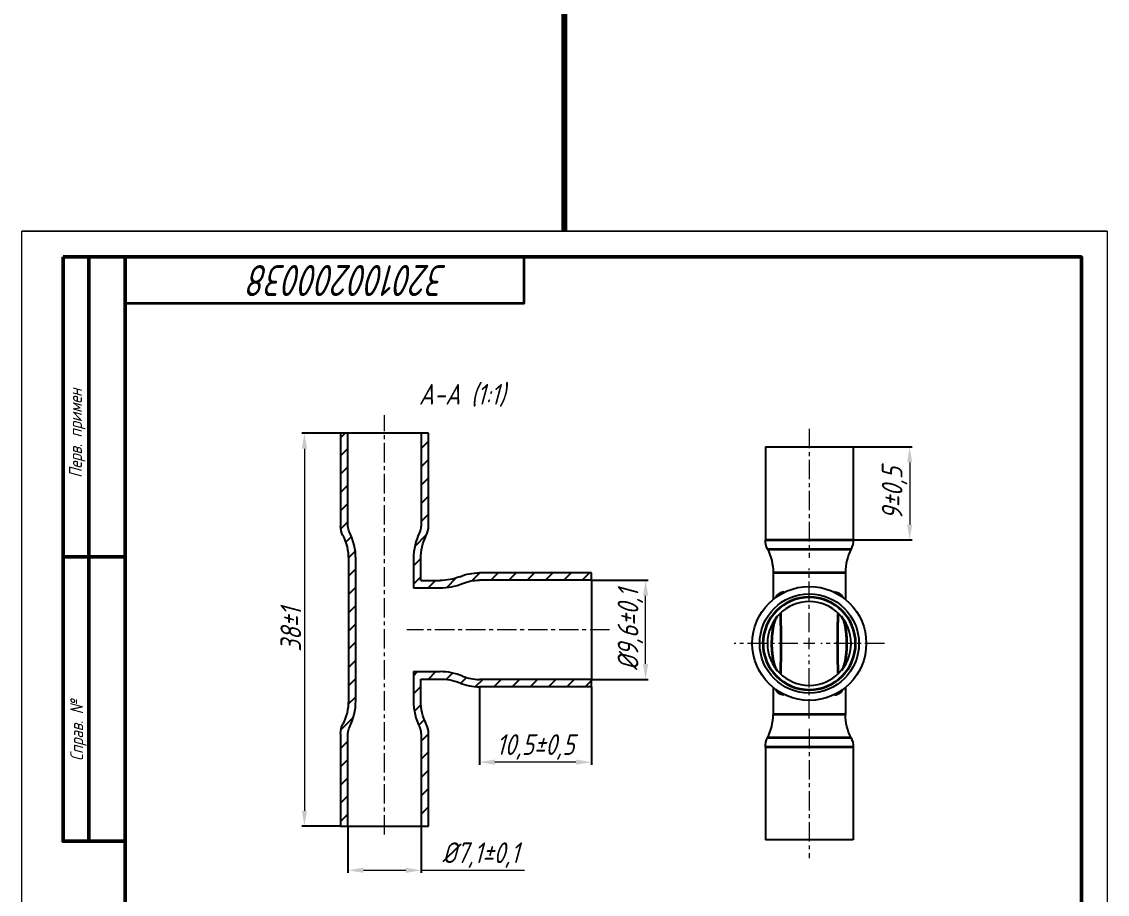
# Model space of a CAD drawing. Header units: millimetres. Extents: x 937859 to 970574, y 987894 to 996517.
# Drawn here: x 964949.2 to 965159.2, y 990371.9 to 990540.7 of the extents above; entities that cross this region are included whole.
import ezdxf

# ---------------------------------------------------------------- set-up
doc = ezdxf.new("R2010")
doc.units = ezdxf.units.MM
doc.header["$LTSCALE"] = 0.5
doc.linetypes.add('CENTER', pattern=[0.6, 0.375, -0.075, 0.075, -0.075])
doc.layers.add('DIM', color=4, linetype='Continuous')
for name, color, linetype, lineweight in [('MD_Аннотация', 7, 'Continuous', 25), ('MD_Видимые', 7, 'Continuous', 25), ('MD_Видимые тонкие', 7, 'Continuous', 35), ('MD_Штриховка', 7, 'Continuous', 25)]:
    doc.layers.add(name, color=color, linetype=linetype, lineweight=lineweight)
doc.styles.get("Standard").update_dxf_attribs({"font": 'GOST_A.TTF', "oblique": 15})
doc.styles.add('Сечение', font='GOST_A.TTF', dxfattribs={"oblique": 15, "height": 4})
doc.dimstyles.new('ГОСТ-1', dxfattribs={"dimtxt": 2.5, "dimasz": 3, "dimexe": 0.5, "dimexo": 0, "dimtad": 1, "dimzin": 0, "dimtxsty": 'Standard', "dimcen": 0.09, "dimadec": 0, "dimazin": 0, "dimtfac": 1, "dimtofl": 0, "dimtmove": 0, "dimatfit": 3, "dimfxl": 1, "dimtolj": 1, "dimtzin": 0, "dimlwd": 5, "dimarcsym": 0})

# ---------------------------------------------------------------- blocks, each defined once
blk = doc.blocks.new('*D135')
at = {"color": 0, "lineweight": -2, "transparency": 16777216}
for p, q in [((965037.74, 990412.06), (965037.74, 990396.99)), ((965059.41, 990412.06), (965059.41, 990396.99))]:
    blk.add_line(p, q, dxfattribs=at)
at = {"color": 0, "lineweight": 5, "transparency": 16777216}
blk.add_line((965056.41, 990397.49), (965040.74, 990397.49), dxfattribs=at)
at = {"color": 0, "transparency": 16777216}
for points in [[(965040.74, 990397.99), (965040.74, 990396.99), (965037.74, 990397.49)], [(965056.41, 990397.99), (965056.41, 990396.99), (965059.41, 990397.49)]]:
    blk.add_solid(points, dxfattribs=at)
at = {"layer": 'Defpoints', "color": 0, "transparency": 16777216}
for p in [(965037.74, 990412.06), (965059.41, 990412.06), (965037.74, 990397.49)]:
    blk.add_point(p, dxfattribs=at)
at = {"color": 0, "lineweight": 5, "transparency": 16777216, "insert": (965048.58, 990400.42), "char_height": 4, "attachment_point": 5}
blk.add_mtext('\\A1;10,5%%P0,5', dxfattribs=at)
blk = doc.blocks.new('*D137')
at = {"color": 0, "lineweight": -2, "transparency": 16777216}
for p, q in [((965012.33, 990385.08), (965012.33, 990376.07)), ((965026.49, 990385.08), (965026.49, 990376.07))]:
    blk.add_line(p, q, dxfattribs=at)
at = {"color": 0, "lineweight": 5, "transparency": 16777216}
for p, q in [((965015.33, 990376.57), (965023.49, 990376.57)), ((965026.49, 990376.57), (965046.47, 990376.57))]:
    blk.add_line(p, q, dxfattribs=at)
at = {"color": 0, "transparency": 16777216}
for points in [[(965015.33, 990377.07), (965015.33, 990376.07), (965012.33, 990376.57)], [(965023.49, 990377.07), (965023.49, 990376.07), (965026.49, 990376.57)]]:
    blk.add_solid(points, dxfattribs=at)
at = {"layer": 'Defpoints', "color": 0, "transparency": 16777216}
for p in [(965012.33, 990385.08), (965026.49, 990385.08), (965026.49, 990376.57)]:
    blk.add_point(p, dxfattribs=at)
at = {"color": 0, "lineweight": 5, "transparency": 16777216, "insert": (965037.98, 990379.5), "char_height": 4, "attachment_point": 5}
blk.add_mtext('\\A1;%%C7,1%%P0,1', dxfattribs=at)
blk = doc.blocks.new('*D138')
at = {"color": 0, "lineweight": -2, "transparency": 16777216}
for p, q in [((965010.91, 990461.08), (965003.4, 990461.08)), ((965010.91, 990385.08), (965003.4, 990385.08))]:
    blk.add_line(p, q, dxfattribs=at)
at = {"color": 0, "lineweight": 5, "transparency": 16777216}
blk.add_line((965003.9, 990458.08), (965003.9, 990388.08), dxfattribs=at)
at = {"color": 0, "transparency": 16777216}
for points in [[(965003.4, 990458.08), (965004.4, 990458.08), (965003.9, 990461.08)], [(965003.4, 990388.08), (965004.4, 990388.08), (965003.9, 990385.08)]]:
    blk.add_solid(points, dxfattribs=at)
at = {"layer": 'Defpoints', "color": 0, "transparency": 16777216}
for p in [(965010.91, 990461.08), (965003.9, 990385.08), (965010.91, 990385.08)]:
    blk.add_point(p, dxfattribs=at)
at = {"color": 0, "lineweight": 5, "transparency": 16777216, "insert": (965001.27, 990423.08), "char_height": 4, "attachment_point": 5, "rotation": 90}
blk.add_mtext('\\A1;38%%P1', dxfattribs=at)
blk = doc.blocks.new('*D139')
at = {"color": 0, "lineweight": -2, "transparency": 16777216}
for p, q in [((965110.07, 990458.44), (965121.49, 990458.44)), ((965110.07, 990440.47), (965121.49, 990440.47))]:
    blk.add_line(p, q, dxfattribs=at)
at = {"color": 0, "lineweight": 5, "transparency": 16777216}
blk.add_line((965120.99, 990455.44), (965120.99, 990443.47), dxfattribs=at)
at = {"color": 0, "transparency": 16777216}
for points in [[(965120.49, 990455.44), (965121.49, 990455.44), (965120.99, 990458.44)], [(965120.49, 990443.47), (965121.49, 990443.47), (965120.99, 990440.47)]]:
    blk.add_solid(points, dxfattribs=at)
at = {"layer": 'Defpoints', "color": 0, "transparency": 16777216}
for p in [(965110.07, 990458.44), (965110.07, 990440.47), (965120.99, 990440.47)]:
    blk.add_point(p, dxfattribs=at)
at = {"color": 0, "lineweight": 5, "transparency": 16777216, "insert": (965118.06, 990449.45), "char_height": 4, "attachment_point": 5, "rotation": 90}
blk.add_mtext('\\A1;9%%P0,5', dxfattribs=at)
blk = doc.blocks.new('*D140')
at = {"color": 0, "lineweight": -2, "transparency": 16777216}
for p, q in [((965059.41, 990432.68), (965070.4, 990432.68)), ((965059.41, 990413.48), (965070.4, 990413.48))]:
    blk.add_line(p, q, dxfattribs=at)
at = {"color": 0, "lineweight": 5, "transparency": 16777216}
blk.add_line((965069.9, 990416.48), (965069.9, 990429.68), dxfattribs=at)
at = {"color": 0, "transparency": 16777216}
for points in [[(965069.4, 990429.68), (965070.4, 990429.68), (965069.9, 990432.68)], [(965069.4, 990416.48), (965070.4, 990416.48), (965069.9, 990413.48)]]:
    blk.add_solid(points, dxfattribs=at)
at = {"layer": 'Defpoints', "color": 0, "transparency": 16777216}
for p in [(965059.41, 990432.68), (965069.9, 990432.68), (965059.41, 990413.48)]:
    blk.add_point(p, dxfattribs=at)
at = {"color": 0, "lineweight": 5, "transparency": 16777216, "insert": (965066.97, 990423.08), "char_height": 4, "attachment_point": 5, "rotation": 90}
blk.add_mtext('\\A1;%%C9,6%%P0,1', dxfattribs=at)
blk = doc.blocks.new('*U171')
at = {"color": 0, "linetype": 'CENTER', "lineweight": 5, "ltscale": 20, "transparency": 16777216}
blk.add_line((0, -68.64), (0, 12.48), dxfattribs=at)
blk = doc.blocks.new('*U172')
at = {"color": 0, "linetype": 'CENTER', "lineweight": 5, "ltscale": 20, "transparency": 16777216}
blk.add_line((14.33, 0), (-24.88, 0), dxfattribs=at)
blk = doc.blocks.new('*U173')
at = {"color": 0, "linetype": 'CENTER', "lineweight": 5, "ltscale": 20, "transparency": 16777216}
for p, q in [((0, 2.204), (0, 14.52)), ((-14.52, 0), (-2.204, 0)), ((2.204, 0), (14.52, 0)), ((0, -14.52), (0, -2.204))]:
    blk.add_line(p, q, dxfattribs=at)
at = {"color": 0, "linetype": 'Continuous', "lineweight": 5, "ltscale": 20, "transparency": 16777216}
for p, q in [((-1.102, 0), (1.102, 0)), ((0, -1.102), (0, 1.102))]:
    blk.add_line(p, q, dxfattribs=at)
blk = doc.blocks.new('*U174')
at = {"color": 0, "linetype": 'CENTER', "lineweight": 5, "ltscale": 20, "transparency": 16777216}
blk.add_line((0, 12.48), (0, -12.48), dxfattribs=at)
blk = doc.blocks.new('*U175')
at = {"color": 0, "linetype": 'CENTER', "lineweight": 5, "ltscale": 20, "transparency": 16777216}
blk.add_line((0, 12.48), (0, -12.48), dxfattribs=at)

msp = doc.modelspace()

# ---------------------------------------------------------------- linework, layer by layer
at = {"color": 1, "lineweight": 90}
msp.add_line((965054.213, 990500.194), (965054.213, 990671.268), dxfattribs=at)
at = {"lineweight": 5}
msp.add_line((965159.213, 990500.194), (964949.213, 990500.194), dxfattribs=at)
at = {"lineweight": 0}
for p, q in [((965154.213, 990495.194), (965046.375, 990495.194)), ((965046.375, 990495.194), (965046.375, 990486.18)), ((965154.213, 990208.194), (965154.213, 990495.194)), ((965046.375, 990486.18), (964969.213, 990486.18)), ((964969.213, 990486.18), (964969.213, 990382.194)), ((964969.213, 990382.194), (964969.213, 990208.194))]:
    msp.add_line(p, q, dxfattribs=at)
at = {"lineweight": 50}
msp.add_line((964969.213, 990437.194), (964957.213, 990437.194), dxfattribs=at)
at = {"lineweight": 5}
msp.add_lwpolyline([(964949.213, 990500.194), (965159.213, 990500.194), (965159.213, 990203.194), (964949.213, 990203.194)], close=True, dxfattribs=at)
at = {"lineweight": 50}
for points in [[(964957.213, 990495.194), (964969.213, 990495.194), (964969.213, 990382.194), (964957.213, 990382.194)], [(964962.213, 990495.194), (964969.213, 990495.194), (964969.213, 990382.194), (964962.213, 990382.194)], [(964969.213, 990495.194), (965154.213, 990495.194), (965154.213, 990208.194), (964969.213, 990208.194)]]:
    msp.add_lwpolyline(points, close=True, dxfattribs=at)
at = {"lineweight": 35, "ltscale": 10}
msp.add_lwpolyline([(964969.213, 990495.194), (965046.375, 990495.194), (965046.375, 990486.18), (964969.213, 990486.18)], close=True, dxfattribs=at)
at = {"layer": 'MD_Видимые', "extrusion": (0, 1, 2.96794e-13)}
for p, q in [((965012.331, 990461.084), (965010.911, 990461.084)), ((965010.911, 990461.084), (965010.911, 990443.121)), ((965012.331, 990443.121), (965012.331, 990461.084)), ((965019.411, 990461.084), (965012.331, 990461.084)), ((965026.491, 990461.084), (965019.411, 990461.084)), ((965027.911, 990461.084), (965026.491, 990461.084)), ((965026.491, 990461.084), (965026.491, 990443.121)), ((965027.911, 990443.121), (965027.911, 990461.084)), ((965012.411, 990436.816), (965012.411, 990409.352)), ((965013.831, 990409.352), (965013.831, 990436.816)), ((965024.991, 990436.816), (965024.991, 990431.184)), ((965026.411, 990432.604), (965026.411, 990436.816)), ((965059.411, 990434.104), (965037.743, 990434.104)), ((965059.411, 990432.684), (965059.411, 990434.104)), ((965026.411, 990432.604), (965030.143, 990432.604)), ((965059.411, 990432.684), (965037.743, 990432.684)), ((965059.411, 990432.684), (965059.411, 990413.484)), ((965024.991, 990431.184), (965030.143, 990431.184)), ((965024.991, 990414.984), (965030.143, 990414.984)), ((965024.991, 990414.984), (965024.991, 990409.352)), ((965026.411, 990413.564), (965030.143, 990413.564)), ((965026.411, 990409.352), (965026.411, 990413.564)), ((965059.411, 990413.484), (965037.743, 990413.484)), ((965059.411, 990412.064), (965059.411, 990413.484)), ((965059.411, 990412.064), (965037.743, 990412.064)), ((965010.911, 990403.047), (965010.911, 990385.084)), ((965012.331, 990385.084), (965012.331, 990403.047)), ((965026.491, 990403.047), (965026.491, 990385.084)), ((965027.911, 990385.084), (965027.911, 990403.047)), ((965010.911, 990385.084), (965012.331, 990385.084)), ((965012.331, 990385.084), (965019.411, 990385.084)), ((965019.411, 990385.084), (965026.491, 990385.084)), ((965026.491, 990385.084), (965027.911, 990385.084))]:
    msp.add_line(p, q, dxfattribs=at)
at = {"layer": 'MD_Видимые', "extrusion": (0, 1, 0)}
for p, q in [((965093.068, 990458.436), (965093.068, 990440.473)), ((965093.068, 990458.436), (965110.068, 990458.436)), ((965110.068, 990458.436), (965110.068, 990440.473)), ((965094.568, 990434.168), (965094.568, 990428.947)), ((965108.568, 990434.168), (965108.568, 990428.947)), ((965095.988, 990430.129), (965095.988, 990430.129)), ((965107.148, 990430.129), (965107.148, 990430.129)), ((965107.148, 990414.564), (965107.148, 990414.564)), ((965094.568, 990411.924), (965094.568, 990406.703)), ((965095.988, 990410.742), (965095.988, 990410.742)), ((965107.148, 990410.742), (965107.148, 990410.742)), ((965108.568, 990411.924), (965108.568, 990406.703)), ((965093.068, 990400.399), (965093.068, 990382.436)), ((965110.068, 990400.399), (965110.068, 990382.436)), ((965110.068, 990382.436), (965093.068, 990382.436))]:
    msp.add_line(p, q, dxfattribs=at)
at = {"layer": 'MD_Видимые', "extrusion": (1.22465e-16, -5.04871e-29, -1)}
for centre, radius, start, end in [((-965014.911, 990443.121), 4, 333.2345, 0), ((-965030.143, 990442.604), 10, 247.66835, 270), ((-965030.143, 990403.564), 10, 90, 112.33165)]:
    msp.add_arc(centre, radius, start, end, dxfattribs=at)
at = {"layer": 'MD_Видимые', "extrusion": (1.22465e-16, 0, -1)}
for centre, radius, start, end in [((-965014.911, 990443.121), 2.58, 333.2345, 0), ((-965002.411, 990436.816), 10, 153.2345, 180), ((-965037.743, 990424.104), 10, 67.66835, 90), ((-965037.743, 990424.104), 8.58, 67.66835, 90), ((-965002.411, 990409.352), 10, 180, 206.7655), ((-965036.411, 990409.352), 10, 333.2345, 0), ((-965014.911, 990403.047), 4, 0, 26.7655), ((-965014.911, 990403.047), 2.58, 0, 26.7655)]:
    msp.add_arc(centre, radius, start, end, dxfattribs=at)
at = {"layer": 'MD_Видимые'}
for centre, radius, start, end in [((965002.411, 990436.816), 11.42, 0, 26.7655), ((965036.411, 990436.816), 11.42, 153.2345, 180), ((965023.911, 990443.121), 2.58, 333.2345, 0), ((965023.911, 990443.121), 4, 333.2345, 0), ((965118.568, 990434.168), 10, 153.2345, 180), ((965030.143, 990442.604), 11.42, 270, 292.33165), ((965101.568, 990420.436), 8.1, 90, 180), ((965101.568, 990420.436), 8.1, 0, 90), ((965101.568, 990420.436), 8.1, 180, 270), ((965101.568, 990420.436), 8.1, 270, 0), ((965030.143, 990403.564), 11.42, 67.66835, 90), ((965037.743, 990422.064), 10, 247.66835, 270), ((965037.743, 990422.064), 8.58, 247.66835, 270), ((965002.411, 990409.352), 11.42, 333.2345, 0), ((965036.411, 990409.352), 11.42, 180, 206.7655), ((965084.568, 990406.703), 10, 333.2345, 0), ((965023.911, 990403.047), 2.58, 0, 26.7655), ((965023.911, 990403.047), 4, 0, 26.7655)]:
    msp.add_arc(centre, radius, start, end, dxfattribs=at)
at = {"layer": 'MD_Видимые', "extrusion": (1.22465e-16, 5.04871e-29, -1)}
msp.add_arc((-965036.411, 990436.816), 10, 0, 26.7655, dxfattribs=at)
at = {"layer": 'MD_Видимые', "extrusion": (-1.04975e-16, 0, -1)}
for centre, radius, start, end in [((-965097.068, 990440.473), 4, 333.2345, 0), ((-965106.068, 990440.473), 4, 180, 206.7655), ((-965084.568, 990434.168), 10, 153.2345, 180), ((-965101.568, 990420.436), 11.02, 270, 90), ((-965101.568, 990420.436), 11.02, 90, 270), ((-965101.568, 990420.436), 9.6, 270, 90), ((-965101.568, 990420.436), 9.6, 90, 270), ((-965118.568, 990406.703), 10, 333.2345, 0), ((-965097.068, 990400.399), 4, 0, 26.7655), ((-965106.068, 990400.399), 4, 153.2345, 180)]:
    msp.add_arc(centre, radius, start, end, dxfattribs=at)
at = {"layer": 'MD_Видимые'}
for points, knots in [([(965095.988, 990426.307), (965095.988, 990426.295), (965095.988, 990426.283), (965095.988, 990426.268), (965095.988, 990426.266), (965095.988, 990426.263), (965095.988, 990426.262), (965095.988, 990426.262), (965095.988, 990426.262), (965095.988, 990426.261), (965095.988, 990426.261), (965095.988, 990426.261)], [0, 0, 0, 0, 0.074353851, 0.074353851, 0.088294562, 0.088294562, 0.092012079, 0.092012079, 0.092128252, 0.092128252, 0.092187226, 0.092187226, 0.092187226, 0.092187226]), ([(965095.988, 990426.306), (965095.988, 990426.297), (965095.988, 990426.285), (965095.988, 990426.268), (965095.988, 990426.251), (965095.988, 990426.259)], [5.583610179, 5.583610179, 5.583610179, 5.583610179, 5.62855192, 5.62855192, 5.67349366, 5.67349366, 5.67349366, 5.67349366]), ([(965107.148, 990414.564), (965107.148, 990414.576), (965107.148, 990414.588), (965107.148, 990414.603), (965107.148, 990414.606), (965107.148, 990414.609), (965107.148, 990414.609), (965107.148, 990414.61), (965107.148, 990414.61), (965107.148, 990414.61), (965107.148, 990414.61), (965107.148, 990414.61), (965107.148, 990414.61), (965107.148, 990414.61), (965107.148, 990414.61), (965107.148, 990414.61)], [0, 0, 0, 0, 0.074353894, 0.074353894, 0.088294613, 0.088294613, 0.092012133, 0.092012133, 0.092128305, 0.092128305, 0.092157348, 0.092157348, 0.09217187, 0.09217187, 0.092185761, 0.092185761, 0.092185761, 0.092185761])]:
    msp.add_open_spline(points, degree=3, knots=knots, dxfattribs=at)
for points in [[(965107.148, 990426.262), (965107.148, 990426.277), (965107.148, 990426.292), (965107.148, 990426.307)], [(965095.988, 990414.609), (965095.988, 990414.594), (965095.988, 990414.579), (965095.988, 990414.564)]]:
    msp.add_open_spline(points, degree=3, dxfattribs=at)
at = {"layer": 'MD_Видимые тонкие', "extrusion": (0, 1, 0)}
for p, q in [((965093.068, 990440.473), (965101.568, 990440.473)), ((965101.568, 990440.473), (965110.068, 990440.473)), ((965093.496, 990438.671), (965101.568, 990438.671)), ((965101.568, 990438.671), (965109.639, 990438.671)), ((965094.568, 990434.168), (965108.568, 990434.168)), ((965108.568, 990406.703), (965094.568, 990406.703)), ((965101.568, 990402.2), (965093.496, 990402.2)), ((965109.639, 990402.2), (965101.568, 990402.2)), ((965101.568, 990400.399), (965093.068, 990400.399)), ((965110.068, 990400.399), (965101.568, 990400.399))]:
    msp.add_line(p, q, dxfattribs=at)
at = {"layer": 'MD_Видимые тонкие'}
for radius, start, end in [(8.957, 90, 180), (8.957, 0, 90), (8.956, 180, 270), (8.957, 270, 0)]:
    msp.add_arc((965101.568, 990420.436), radius, start, end, dxfattribs=at)
for points, knots in [([(965096.707, 990430.326), (965096.363, 990430.278), (965096.055, 990430.182), (965095.791, 990430.029), (965095.517, 990429.872), (965095.291, 990429.653), (965095.113, 990429.367)], [0.40622997, 0.40622997, 0.40622997, 0.40622997, 0.54009169, 0.54009169, 0.54009169, 0.67844227, 0.67844227, 0.67844227, 0.67844227]), ([(965108.022, 990429.367), (965107.909, 990429.549), (965107.777, 990429.704), (965107.306, 990430.103), (965106.901, 990430.26), (965106.429, 990430.326)], [0.32155899, 0.32155899, 0.32155899, 0.32155899, 0.40966175, 0.40966175, 0.59380202, 0.59380202, 0.59380202, 0.59380202]), ([(965094.339, 990420.436), (965094.339, 990420.758), (965094.349, 990421.072), (965094.366, 990421.378), (965094.374, 990421.532), (965094.384, 990421.683), (965094.396, 990421.833), (965094.402, 990421.908), (965094.408, 990421.982), (965094.415, 990422.057), (965094.418, 990422.094), (965094.422, 990422.131), (965094.426, 990422.168), (965094.429, 990422.205), (965094.433, 990422.244), (965094.437, 990422.278), (965094.465, 990422.552), (965094.498, 990422.816), (965094.536, 990423.071), (965094.554, 990423.198), (965094.574, 990423.323), (965094.595, 990423.446), (965094.605, 990423.507), (965094.616, 990423.567), (965094.627, 990423.627), (965094.632, 990423.657), (965094.638, 990423.687), (965094.644, 990423.717), (965094.647, 990423.732), (965094.649, 990423.746), (965094.652, 990423.761), (965094.655, 990423.776), (965094.659, 990423.793), (965094.661, 990423.805), (965094.699, 990423.996), (965094.74, 990424.186), (965094.79, 990424.374), (965094.815, 990424.468), (965094.842, 990424.562), (965094.871, 990424.654), (965094.886, 990424.7), (965094.901, 990424.746), (965094.917, 990424.791), (965094.925, 990424.814), (965094.933, 990424.836), (965094.941, 990424.859), (965094.945, 990424.87), (965094.95, 990424.881), (965094.954, 990424.893), (965094.956, 990424.898), (965094.958, 990424.904), (965094.96, 990424.909), (965094.963, 990424.915), (965094.966, 990424.923), (965094.967, 990424.926), (965095.008, 990425.03), (965095.059, 990425.152), (965095.132, 990425.286), (965095.194, 990425.401), (965095.272, 990425.526), (965095.373, 990425.652), (965095.391, 990425.675), (965095.409, 990425.697), (965095.429, 990425.72)], [0.50000168, 0.50000168, 0.50000168, 0.50000168, 0.56250147, 0.56250147, 0.56250147, 0.59375136, 0.59375136, 0.59375136, 0.60937631, 0.60937631, 0.60937631, 0.61718878, 0.61718878, 0.61718878, 0.62500126, 0.62500126, 0.62500126, 0.68750105, 0.68750105, 0.68750105, 0.71875094, 0.71875094, 0.71875094, 0.73437589, 0.73437589, 0.73437589, 0.74218836, 0.74218836, 0.74218836, 0.7460946, 0.7460946, 0.7460946, 0.75000084, 0.75000084, 0.75000084, 0.81250063, 0.81250063, 0.81250063, 0.84375052, 0.84375052, 0.84375052, 0.85937547, 0.85937547, 0.85937547, 0.86718795, 0.86718795, 0.86718795, 0.87109418, 0.87109418, 0.87109418, 0.8730473, 0.8730473, 0.8730473, 0.87500042, 0.87500042, 0.87500042, 0.93678997, 0.93678997, 0.93678997, 0.99046265, 0.99046265, 0.99046265, 0.99998884, 0.99998884, 0.99998884, 0.99998884]), ([(965095.988, 990426.259), (965095.988, 990426.195), (965095.988, 990426.13), (965095.988, 990426.065), (965095.988, 990426.037), (965095.989, 990426.008), (965095.989, 990425.979), (965095.994, 990425.252), (965096.018, 990424.458), (965096.038, 990423.595), (965096.039, 990423.572), (965096.04, 990423.548), (965096.04, 990423.525), (965096.041, 990423.487), (965096.042, 990423.449), (965096.043, 990423.411), (965096.045, 990423.325), (965096.047, 990423.241), (965096.048, 990423.155), (965096.051, 990423.031), (965096.054, 990422.906), (965096.056, 990422.78), (965096.061, 990422.529), (965096.065, 990422.274), (965096.069, 990422.017), (965096.076, 990421.502), (965096.08, 990420.975), (965096.08, 990420.436)], [0.00044585, 0.00044585, 0.00044585, 0.00044585, 0.01987736, 0.01987736, 0.01987736, 0.02847748, 0.02847748, 0.02847748, 0.24415717, 0.24415717, 0.24415717, 0.24999674, 0.24999674, 0.24999674, 0.25952718, 0.25952718, 0.25952718, 0.28124633, 0.28124633, 0.28124633, 0.31249593, 0.31249593, 0.31249593, 0.37499511, 0.37499511, 0.37499511, 0.49999348, 0.49999348, 0.49999348, 0.49999348]), ([(965107.055, 990420.435), (965107.055, 990420.563), (965107.055, 990420.69), (965107.056, 990420.816), (965107.059, 990421.652), (965107.072, 990422.458), (965107.089, 990423.234), (965107.09, 990423.293), (965107.091, 990423.352), (965107.093, 990423.411), (965107.094, 990423.449), (965107.094, 990423.487), (965107.095, 990423.525), (965107.098, 990423.647), (965107.101, 990423.774), (965107.104, 990423.897), (965107.107, 990424.02), (965107.11, 990424.141), (965107.113, 990424.261), (965107.119, 990424.5), (965107.125, 990424.734), (965107.13, 990424.963), (965107.139, 990425.354), (965107.145, 990425.728), (965107.147, 990426.086), (965107.148, 990426.145), (965107.148, 990426.204), (965107.148, 990426.262)], [0.49999348, 0.49999348, 0.49999348, 0.49999348, 0.5295822, 0.5295822, 0.5295822, 0.7253885, 0.7253885, 0.7253885, 0.7403481, 0.7403481, 0.7403481, 0.74999674, 0.74999674, 0.74999674, 0.78124715, 0.78124715, 0.78124715, 0.81249756, 0.81249756, 0.81249756, 0.87499837, 0.87499837, 0.87499837, 0.98215661, 0.98215661, 0.98215661, 0.99989835, 0.99989835, 0.99989835, 0.99989835]), ([(965107.707, 990425.72), (965107.805, 990425.605), (965107.884, 990425.491), (965107.949, 990425.382), (965107.968, 990425.351), (965107.985, 990425.32), (965108.001, 990425.29), (965108.038, 990425.223), (965108.07, 990425.158), (965108.097, 990425.097), (965108.111, 990425.066), (965108.123, 990425.037), (965108.135, 990425.008), (965108.141, 990424.994), (965108.147, 990424.98), (965108.153, 990424.966), (965108.155, 990424.96), (965108.158, 990424.953), (965108.161, 990424.946), (965108.163, 990424.939), (965108.164, 990424.937), (965108.169, 990424.926), (965108.238, 990424.747), (965108.296, 990424.562), (965108.346, 990424.374), (965108.37, 990424.28), (965108.393, 990424.185), (965108.415, 990424.09), (965108.425, 990424.043), (965108.436, 990423.995), (965108.446, 990423.948), (965108.451, 990423.924), (965108.455, 990423.9), (965108.46, 990423.876), (965108.463, 990423.865), (965108.465, 990423.853), (965108.468, 990423.841), (965108.47, 990423.829), (965108.472, 990423.82), (965108.475, 990423.805), (965108.521, 990423.57), (965108.563, 990423.324), (965108.6, 990423.07), (965108.619, 990422.942), (965108.636, 990422.813), (965108.653, 990422.681), (965108.661, 990422.615), (965108.669, 990422.548), (965108.677, 990422.481), (965108.68, 990422.447), (965108.684, 990422.414), (965108.688, 990422.38), (965108.692, 990422.346), (965108.695, 990422.315), (965108.699, 990422.278), (965108.743, 990421.848), (965108.774, 990421.407), (965108.788, 990420.948), (965108.793, 990420.78), (965108.796, 990420.609), (965108.796, 990420.436)], [0, 0, 0, 0, 0.04866664, 0.04866664, 0.04866664, 0.06250021, 0.06250021, 0.06250021, 0.09375031, 0.09375031, 0.09375031, 0.10937537, 0.10937537, 0.10937537, 0.11718789, 0.11718789, 0.11718789, 0.12109416, 0.12109416, 0.12109416, 0.12500042, 0.12500042, 0.12500042, 0.18750063, 0.18750063, 0.18750063, 0.21875073, 0.21875073, 0.21875073, 0.23437579, 0.23437579, 0.23437579, 0.24218831, 0.24218831, 0.24218831, 0.24609458, 0.24609458, 0.24609458, 0.25000084, 0.25000084, 0.25000084, 0.31250105, 0.31250105, 0.31250105, 0.34375115, 0.34375115, 0.34375115, 0.35937621, 0.35937621, 0.35937621, 0.36718873, 0.36718873, 0.36718873, 0.37500126, 0.37500126, 0.37500126, 0.46639214, 0.46639214, 0.46639214, 0.50000168, 0.50000168, 0.50000168, 0.50000168]), ([(965095.429, 990415.152), (965095.33, 990415.266), (965095.252, 990415.38), (965095.187, 990415.488), (965095.168, 990415.52), (965095.151, 990415.551), (965095.134, 990415.581), (965095.097, 990415.649), (965095.066, 990415.713), (965095.038, 990415.774), (965095.025, 990415.805), (965095.012, 990415.834), (965095, 990415.863), (965094.994, 990415.877), (965094.988, 990415.891), (965094.983, 990415.905), (965094.98, 990415.912), (965094.977, 990415.918), (965094.975, 990415.925), (965094.972, 990415.932), (965094.971, 990415.934), (965094.967, 990415.945), (965094.897, 990416.124), (965094.84, 990416.309), (965094.79, 990416.497), (965094.765, 990416.591), (965094.742, 990416.686), (965094.721, 990416.781), (965094.71, 990416.828), (965094.7, 990416.876), (965094.69, 990416.923), (965094.685, 990416.947), (965094.68, 990416.971), (965094.675, 990416.995), (965094.673, 990417.007), (965094.67, 990417.019), (965094.668, 990417.031), (965094.666, 990417.042), (965094.664, 990417.052), (965094.661, 990417.066), (965094.614, 990417.301), (965094.573, 990417.547), (965094.535, 990417.802), (965094.517, 990417.929), (965094.499, 990418.059), (965094.483, 990418.191), (965094.474, 990418.257), (965094.466, 990418.323), (965094.459, 990418.39), (965094.455, 990418.424), (965094.451, 990418.458), (965094.447, 990418.491), (965094.444, 990418.525), (965094.44, 990418.557), (965094.437, 990418.593), (965094.392, 990419.023), (965094.361, 990419.465), (965094.347, 990419.923), (965094.342, 990420.091), (965094.339, 990420.262), (965094.339, 990420.436)], [0, 0, 0, 0, 0.04845608, 0.04845608, 0.04845608, 0.06250021, 0.06250021, 0.06250021, 0.09375031, 0.09375031, 0.09375031, 0.10937537, 0.10937537, 0.10937537, 0.11718789, 0.11718789, 0.11718789, 0.12109416, 0.12109416, 0.12109416, 0.12500042, 0.12500042, 0.12500042, 0.18750063, 0.18750063, 0.18750063, 0.21875073, 0.21875073, 0.21875073, 0.23437579, 0.23437579, 0.23437579, 0.24218831, 0.24218831, 0.24218831, 0.24609458, 0.24609458, 0.24609458, 0.25000084, 0.25000084, 0.25000084, 0.31250105, 0.31250105, 0.31250105, 0.34375115, 0.34375115, 0.34375115, 0.35937621, 0.35937621, 0.35937621, 0.36718873, 0.36718873, 0.36718873, 0.37500126, 0.37500126, 0.37500126, 0.46639266, 0.46639266, 0.46639266, 0.50000168, 0.50000168, 0.50000168, 0.50000168]), ([(965096.08, 990420.436), (965096.08, 990420.308), (965096.08, 990420.181), (965096.079, 990420.055), (965096.076, 990419.219), (965096.064, 990418.413), (965096.047, 990417.638), (965096.045, 990417.579), (965096.044, 990417.519), (965096.043, 990417.46), (965096.042, 990417.422), (965096.041, 990417.385), (965096.04, 990417.347), (965096.037, 990417.224), (965096.034, 990417.097), (965096.031, 990416.974), (965096.028, 990416.852), (965096.025, 990416.73), (965096.022, 990416.61), (965096.016, 990416.371), (965096.01, 990416.137), (965096.005, 990415.909), (965095.997, 990415.517), (965095.99, 990415.143), (965095.988, 990414.786), (965095.988, 990414.726), (965095.988, 990414.668), (965095.988, 990414.609)], [0.49999348, 0.49999348, 0.49999348, 0.49999348, 0.52958218, 0.52958218, 0.52958218, 0.72537242, 0.72537242, 0.72537242, 0.7403481, 0.7403481, 0.7403481, 0.74999674, 0.74999674, 0.74999674, 0.78124715, 0.78124715, 0.78124715, 0.81249756, 0.81249756, 0.81249756, 0.87499837, 0.87499837, 0.87499837, 0.98215652, 0.98215652, 0.98215652, 0.99989801, 0.99989801, 0.99989801, 0.99989801]), ([(965107.148, 990414.61), (965107.148, 990414.672), (965107.148, 990414.734), (965107.147, 990414.797), (965107.147, 990414.829), (965107.147, 990414.861), (965107.147, 990414.893), (965107.141, 990415.62), (965107.118, 990416.414), (965107.097, 990417.278), (965107.096, 990417.301), (965107.096, 990417.323), (965107.095, 990417.346), (965107.094, 990417.385), (965107.094, 990417.423), (965107.093, 990417.46), (965107.091, 990417.546), (965107.089, 990417.63), (965107.087, 990417.717), (965107.084, 990417.841), (965107.082, 990417.966), (965107.079, 990418.091), (965107.074, 990418.343), (965107.07, 990418.597), (965107.067, 990418.854), (965107.059, 990419.369), (965107.055, 990419.896), (965107.055, 990420.435)], [0.00015601, 0.00015601, 0.00015601, 0.00015601, 0.01898357, 0.01898357, 0.01898357, 0.0284771, 0.0284771, 0.0284771, 0.24427342, 0.24427342, 0.24427342, 0.24999674, 0.24999674, 0.24999674, 0.25952727, 0.25952727, 0.25952727, 0.28124633, 0.28124633, 0.28124633, 0.31249593, 0.31249593, 0.31249593, 0.37499511, 0.37499511, 0.37499511, 0.49999348, 0.49999348, 0.49999348, 0.49999348]), ([(965108.796, 990420.436), (965108.796, 990420.113), (965108.787, 990419.799), (965108.77, 990419.493), (965108.761, 990419.34), (965108.751, 990419.188), (965108.739, 990419.038), (965108.734, 990418.963), (965108.727, 990418.889), (965108.72, 990418.815), (965108.717, 990418.778), (965108.714, 990418.741), (965108.71, 990418.704), (965108.706, 990418.667), (965108.702, 990418.627), (965108.699, 990418.593), (965108.67, 990418.319), (965108.637, 990418.055), (965108.6, 990417.801), (965108.581, 990417.673), (965108.561, 990417.548), (965108.541, 990417.426), (965108.53, 990417.364), (965108.519, 990417.304), (965108.508, 990417.244), (965108.503, 990417.214), (965108.497, 990417.184), (965108.492, 990417.154), (965108.489, 990417.14), (965108.486, 990417.125), (965108.483, 990417.11), (965108.48, 990417.095), (965108.477, 990417.078), (965108.475, 990417.066), (965108.437, 990416.875), (965108.395, 990416.685), (965108.345, 990416.497), (965108.321, 990416.403), (965108.294, 990416.31), (965108.264, 990416.218), (965108.25, 990416.171), (965108.235, 990416.126), (965108.219, 990416.08), (965108.211, 990416.058), (965108.202, 990416.035), (965108.194, 990416.012), (965108.19, 990416.001), (965108.186, 990415.99), (965108.181, 990415.979), (965108.179, 990415.973), (965108.177, 990415.968), (965108.175, 990415.962), (965108.173, 990415.956), (965108.17, 990415.948), (965108.169, 990415.945), (965108.128, 990415.841), (965108.076, 990415.719), (965108.004, 990415.586), (965107.941, 990415.47), (965107.863, 990415.345), (965107.762, 990415.219), (965107.745, 990415.196), (965107.726, 990415.174), (965107.707, 990415.152)], [0.50000168, 0.50000168, 0.50000168, 0.50000168, 0.56250147, 0.56250147, 0.56250147, 0.59375136, 0.59375136, 0.59375136, 0.60937631, 0.60937631, 0.60937631, 0.61718878, 0.61718878, 0.61718878, 0.62500126, 0.62500126, 0.62500126, 0.68750105, 0.68750105, 0.68750105, 0.71875094, 0.71875094, 0.71875094, 0.73437589, 0.73437589, 0.73437589, 0.74218836, 0.74218836, 0.74218836, 0.7460946, 0.7460946, 0.7460946, 0.75000084, 0.75000084, 0.75000084, 0.81250063, 0.81250063, 0.81250063, 0.84375052, 0.84375052, 0.84375052, 0.85937547, 0.85937547, 0.85937547, 0.86718795, 0.86718795, 0.86718795, 0.87109418, 0.87109418, 0.87109418, 0.8730473, 0.8730473, 0.8730473, 0.87500042, 0.87500042, 0.87500042, 0.9368285, 0.9368285, 0.9368285, 0.99050623, 0.99050623, 0.99050623, 1, 1, 1, 1]), ([(965095.113, 990411.504), (965095.226, 990411.322), (965095.359, 990411.167), (965095.83, 990410.768), (965096.234, 990410.611), (965096.707, 990410.546)], [0.32155899, 0.32155899, 0.32155899, 0.32155899, 0.40966175, 0.40966175, 0.59380202, 0.59380202, 0.59380202, 0.59380202]), ([(965106.429, 990410.546), (965106.772, 990410.593), (965107.08, 990410.689), (965107.345, 990410.842), (965107.618, 990411), (965107.844, 990411.219), (965108.023, 990411.504)], [0.40622997, 0.40622997, 0.40622997, 0.40622997, 0.54009169, 0.54009169, 0.54009169, 0.67844227, 0.67844227, 0.67844227, 0.67844227])]:
    msp.add_open_spline(points, degree=3, knots=knots, dxfattribs=at)
at = {"layer": 'MD_Штриховка', "linetype": 'Continuous'}
for p, q in [((965010.911, 990460.232), (965011.763, 990461.084)), ((965026.491, 990458.134), (965027.911, 990459.554)), ((965010.911, 990456.696), (965012.331, 990458.116)), ((965010.911, 990453.161), (965012.331, 990454.581)), ((965026.491, 990454.598), (965027.911, 990456.018)), ((965026.491, 990451.063), (965027.911, 990452.483)), ((965010.911, 990449.625), (965012.331, 990451.045)), ((965026.491, 990447.527), (965027.911, 990448.947)), ((965010.911, 990446.09), (965012.331, 990447.51)), ((965026.491, 990443.992), (965027.911, 990445.412)), ((965010.947, 990442.589), (965012.331, 990443.974)), ((965011.891, 990439.999), (965012.996, 990441.103)), ((965025.245, 990439.21), (965027.594, 990441.559)), ((965012.41, 990436.982), (965013.734, 990438.305)), ((965024.991, 990435.421), (965026.411, 990436.841)), ((965012.411, 990433.447), (965013.831, 990434.867)), ((965036.269, 990432.556), (965037.816, 990434.104)), ((965039.932, 990432.684), (965041.352, 990434.104)), ((965043.467, 990432.684), (965044.887, 990434.104)), ((965047.003, 990432.684), (965048.423, 990434.104)), ((965050.538, 990432.684), (965051.958, 990434.104)), ((965054.074, 990432.684), (965055.494, 990434.104)), ((965057.609, 990432.684), (965059.029, 990434.104)), ((965024.991, 990431.885), (965026.411, 990433.305)), ((965027.825, 990431.184), (965029.245, 990432.604)), ((965031.434, 990431.257), (965033.288, 990433.111)), ((965012.411, 990429.912), (965013.831, 990431.332)), ((965012.411, 990426.376), (965013.831, 990427.796)), ((965012.411, 990422.841), (965013.831, 990424.261)), ((965012.411, 990419.305), (965013.831, 990420.725)), ((965012.411, 990415.77), (965013.831, 990417.19)), ((965024.991, 990414.208), (965025.767, 990414.984)), ((965027.883, 990413.564), (965029.303, 990414.984)), ((965031.346, 990413.491), (965032.576, 990414.722)), ((965012.411, 990412.234), (965013.831, 990413.654)), ((965034.13, 990412.739), (965035.245, 990413.855)), ((965037.016, 990412.09), (965038.409, 990413.484)), ((965040.525, 990412.064), (965041.945, 990413.484)), ((965044.061, 990412.064), (965045.481, 990413.484)), ((965047.596, 990412.064), (965049.016, 990413.484)), ((965051.132, 990412.064), (965052.552, 990413.484)), ((965054.667, 990412.064), (965056.087, 990413.484)), ((965058.203, 990412.064), (965059.411, 990413.272)), ((965024.991, 990410.672), (965026.411, 990412.092)), ((965012.388, 990408.676), (965013.831, 990410.119)), ((965025.174, 990407.319), (965026.441, 990408.586)), ((965010.968, 990403.72), (965013.363, 990406.115)), ((965026.015, 990404.625), (965027.099, 990405.708)), ((965026.491, 990401.565), (965027.911, 990402.985)), ((965010.911, 990400.128), (965012.331, 990401.548)), ((965010.911, 990396.592), (965012.331, 990398.012)), ((965026.491, 990398.03), (965027.911, 990399.45)), ((965026.491, 990394.494), (965027.911, 990395.914)), ((965010.911, 990393.057), (965012.331, 990394.477)), ((965026.491, 990390.959), (965027.911, 990392.379)), ((965010.911, 990389.521), (965012.331, 990390.941)), ((965010.911, 990385.985), (965012.331, 990387.405)), ((965026.491, 990387.423), (965027.911, 990388.843)), ((965027.687, 990385.084), (965027.911, 990385.308))]:
    msp.add_line(p, q, dxfattribs=at)

# ---------------------------------------------------------------- block references
at = {"linetype": 'CENTER', "lineweight": 5, "ltscale": 20}
for name, p in [('*U171', (965019.411, 990452.102)), ('*U174', (965101.568, 990449.454)), ('*U172', (965048.577, 990423.084)), ('*U175', (965101.568, 990391.417))]:
    msp.add_blockref(name, p, dxfattribs=at)
at = {"linetype": 'CENTER', "lineweight": 5, "ltscale": 20, "extrusion": (-1.04975e-16, 0, -1)}
msp.add_blockref('*U173', (-965101.568, 990420.436), dxfattribs=at)

# ---------------------------------------------------------------- texts
at = {"insert": (965031.543, 990487.625), "char_height": 6, "attachment_point": 1, "rotation": 180}
msp.add_mtext_dynamic_manual_height_columns('{\\W0.965;320100200038}', width=202.05145, gutter_width=0.554, heights=[0], dxfattribs=at)
at = {"layer": 'DIM', "color": 250, "linetype": 'CENTER', "ltscale": 0.25, "char_height": 2.5, "attachment_point": 1, "rotation": 90}
for s, width, insert in [('{\\C0;Перв. примен}', 54.81175, (964958.364, 990452.468)), ('\\pxt1;{\\C0;Справ. №}', 27.73487, (964958.599, 990397.717))]:
    msp.add_mtext_dynamic_manual_height_columns(s, width=width, gutter_width=0.899, heights=[0], dxfattribs=dict(at, insert=insert))
at = {"layer": 'MD_Аннотация', "style": 'Сечение', "oblique": 15}
msp.add_text('A-A (1:1)', height=4, dxfattribs=at).set_placement((965026.03, 990466.617))

# ---------------------------------------------------------------- dimensions: what is measured, and where the dimension line sits
at = {"lineweight": 5}
for base, p1, p2, text, picture, middle in [((965003.901, 990385.084), (965010.911, 990461.084), (965010.911, 990385.084), '38%%P1', '*D138', (965001.274, 990423.084)), ((965120.985, 990440.473), (965110.068, 990458.436), (965110.068, 990440.473), '9%%P0,5', '*D139', (965118.058, 990449.454)), ((965069.895, 990432.684), (965059.411, 990413.484), (965059.411, 990432.684), '%%C9,6%%P0,1', '*D140', (965066.969, 990423.084))]:
    dim = msp.add_linear_dim(base=base, p1=p1, p2=p2, angle=90, text=text, dimstyle='ГОСТ-1', override={"dimtxt": 4}, dxfattribs=at)
    dim.commit()
    dim.dimension.update_dxf_attribs({"geometry": picture, "text_midpoint": middle})
for base, p1, p2, text, picture, middle in [((965037.743, 990397.491), (965059.411, 990412.064), (965037.743, 990412.064), '10,5%%P0,5', '*D135', (965048.577, 990400.418)), ((965026.491, 990376.57), (965012.331, 990385.084), (965026.491, 990385.084), '%%C7,1%%P0,1', '*D137', (965037.981, 990379.497))]:
    dim = msp.add_linear_dim(base=base, p1=p1, p2=p2, text=text, dimstyle='ГОСТ-1', override={"dimtxt": 4}, dxfattribs=at)
    dim.commit()
    dim.dimension.update_dxf_attribs({"geometry": picture, "text_midpoint": middle})

doc.saveas('drawing.dxf')
